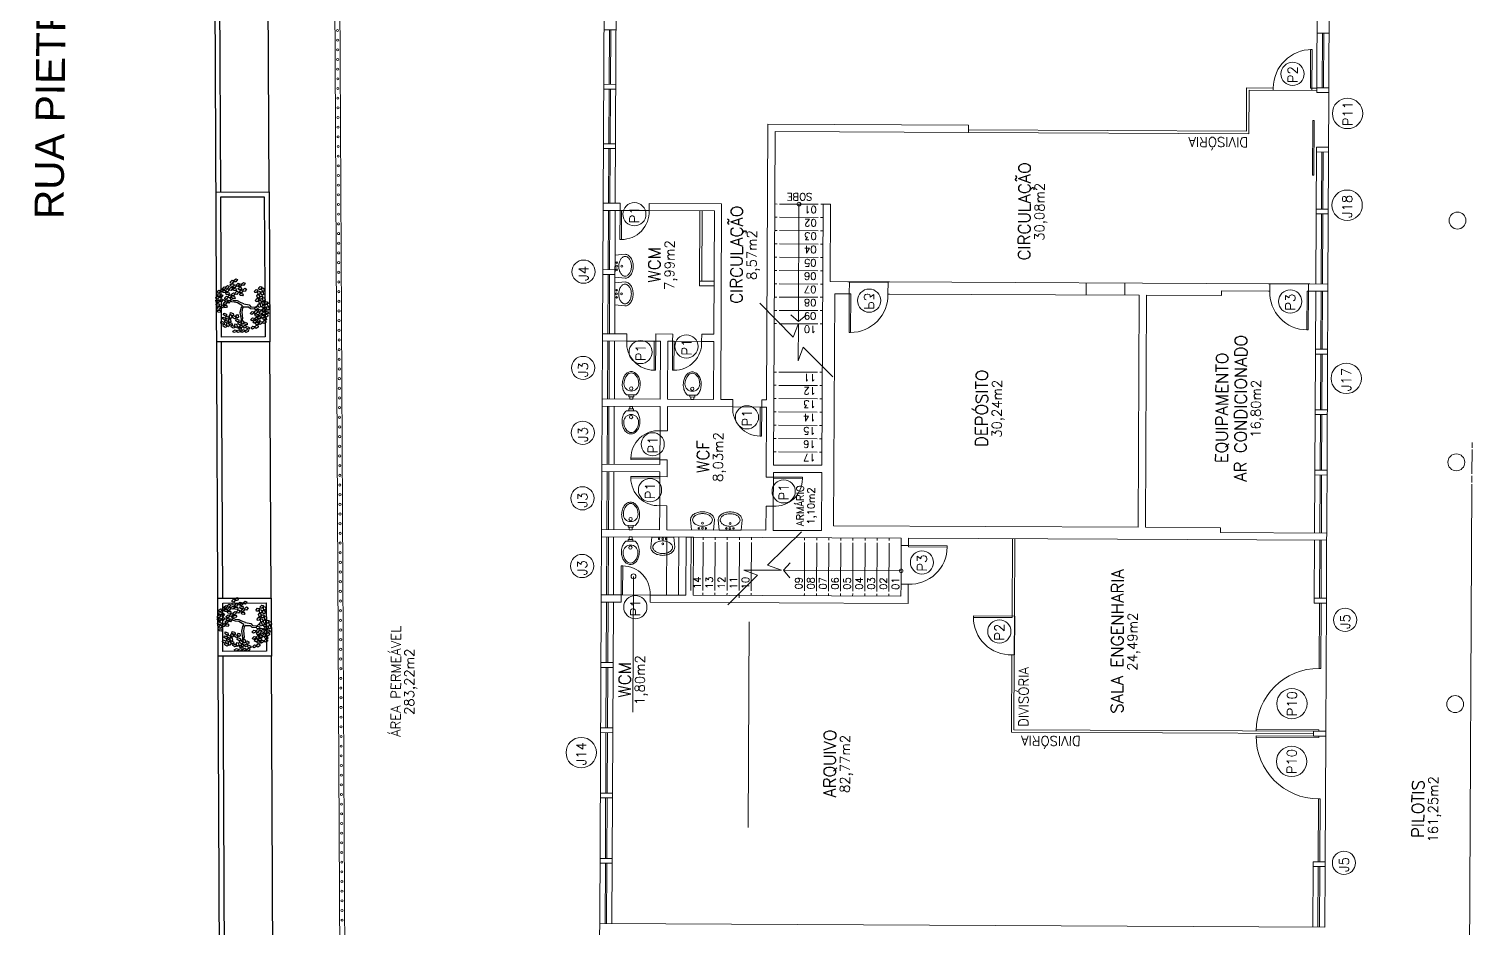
# Model space of a CAD drawing. Extents: x -1057 to 3416, y -340 to 4111.
# Drawn here: x -316.25 to -286.4, y 242.41 to 260.99 of the extents above; entities that cross this region are included whole.
import ezdxf
from ezdxf.enums import TextEntityAlignment as Align

# ---------------------------------------------------------------- set-up
doc = ezdxf.new("R2010")
doc.units = 0
doc.header["$LTSCALE"] = 50
for name, pattern in [('CONTINU', [0]), ('DASHDOT', [1, 0.5, -0.25, 0, -0.25]), ('DGN Style 1', [0.003115, 5.18318e-06, -0.00311]), ('HIDDEN', [9.525, 6.35, -3.175])]:
    doc.linetypes.add(name, pattern=pattern)
doc.layers.add('0.1', color=8, linetype='Continuous', lineweight=13)
doc.layers.add('Margem A3', color=8, linetype='DGN Style 1', lineweight=0)
doc.layers.add('OK', color=96, linetype='Continuous')
doc.styles.add('80X50', font='romans.shx')
doc.styles.add('ROBERTO', font='swissek.ttf')
doc.styles.get("Standard").update_dxf_attribs({"font": 'romans.shx'})

# ---------------------------------------------------------------- blocks, each defined once
blk = doc.blocks.new('P80')
for points in [[(0, 0.86), (0, 0.83), (0.15, 0.83), (0.15, 0.86)], [(0, 0), (0, 0.03), (0.15, 0.03), (0.15, 0)]]:
    blk.add_lwpolyline(points)
blk.add_lwpolyline([(-0.8, 0.06), (0, 0.06), (0, 0.03), (-0.8, 0.03)], close=True)
at = {"color": 8}
blk.add_arc((-0.025, 0.056), 0.775, 88.1408, 179.6698, dxfattribs=at)
blk = doc.blocks.new('P60')
at = {"color": 252}
blk.add_lwpolyline([(-0.6, 0.06), (0, 0.06), (0, 0.03), (-0.6, 0.03)], close=True, dxfattribs=at)
at = {"color": 8}
blk.add_arc((-0.029, 0.06), 0.571, 87.1025, 180, dxfattribs=at)
blk = doc.blocks.new('Cuba-emp')
blk.add_lwpolyline([(0.21, 0.248), (0, 0.227), (0, -0.227), (0.21, -0.248, 0.137816), (0.271, -0.231, 0.107041), (0.329, -0.176, 0.080751), (0.364, -0.099, 0.068643), (0.378, -0.001, 0.068643), (0.364, 0.098, 0.080751), (0.329, 0.174, 0.107041), (0.271, 0.23, 0.115752), (0.21, 0.248)], format="xyb")
blk.add_lwpolyline([(0.21, 0.205, -0.131827), (0.25, 0.194, -0.106633), (0.297, 0.151, -0.083482), (0.328, 0.087, -0.072232), (0.341, 0, -0.072232), (0.328, -0.087, -0.083482), (0.297, -0.151, -0.106633), (0.25, -0.194, -0.131827), (0.21, -0.205, -0.131827), (0.17, -0.194, -0.106633), (0.123, -0.151, -0.083482), (0.092, -0.087, -0.072232), (0.079, 0, -0.072232), (0.092, 0.087, -0.083482), (0.123, 0.151, -0.106633), (0.17, 0.194, -0.131827)], format="xyb", close=True)
for centre, radius in [((0.037, -0.002), 0.0193), ((0.037, -0.002), 0.0193), ((0.036, 0.071), 0.0155), ((0.14, -0.001), 0.0198), ((0.036, -0.076), 0.0155)]:
    blk.add_circle(centre, radius)
blk = doc.blocks.new('Vaso')
for points in [[(0.03, -0.05), (0.03, 0), (-0.03, 0), (-0.03, -0.05)], [(0.05, -0.09), (0.05, -0.05), (-0.05, -0.05), (-0.05, -0.09)]]:
    blk.add_lwpolyline(points)
for points in [[(0.183, -0.31, -0.071776), (0.168, -0.413, -0.083144), (0.129, -0.494, -0.106699), (0.065, -0.552, -0.132564), (-0.002, -0.57, -0.132564), (-0.069, -0.552, -0.106699), (-0.133, -0.494, -0.083144), (-0.172, -0.413, -0.071776), (-0.187, -0.31, -0.071776), (-0.172, -0.207, -0.083144), (-0.133, -0.126, -0.060171), (-0.1, -0.09), (0.096, -0.09, -0.060171), (0.129, -0.126, -0.083144), (0.168, -0.207, -0.071776)], [(-0.088, -0.497, 0.2474), (0, -0.541, 0.2474), (0.088, -0.497, 0.197858), (0.152, -0.318, 0.418329), (0, -0.168, 0.418329), (-0.152, -0.318, 0.197858)]]:
    blk.add_lwpolyline(points, format="xyb", close=True)
blk.add_circle((-0.002, -0.22), 0.0352)
blk = doc.blocks.new('ÁREA')
for p in [(0.00005, 0.00376), (0, 0)]:
    blk.add_attdef('COMPARTIMENTO', text='', height=0.0025).set_placement(p, align=Align.CENTER)
at = {"color": 1}
for p in [(-0.00005, -0.00376), (-0.0001, -0.00752)]:
    blk.add_attdef('ÁREA', text='', height=0.002, dxfattribs=at).set_placement(p, align=Align.CENTER)
blk = doc.blocks.new('P80 - parede 25cm')
for points in [[(-0.03, -0.125), (0, -0.125), (0, 0.125), (-0.03, 0.125)], [(0.83, -0.125), (0.8, -0.125), (0.8, 0.125), (0.83, 0.125)]]:
    blk.add_lwpolyline(points)
blk.add_lwpolyline([(0.77, -0.925), (0.77, -0.125), (0.8, -0.125), (0.8, -0.925)], close=True)
at = {"color": 8}
blk.add_arc((0.774, -0.15), 0.775, 178.1408, 269.6698, dxfattribs=at)
blk = doc.blocks.new('L', base_point=(1.368, 0.591))
at = {"color": 3, "lineweight": -2}
for p, q in [((1.281, 0.65), (1.312, 0.675)), ((1.294, 0.6), (1.281, 0.65)), ((1.312, 0.675), (1.342, 0.621)), ((1.275, 0.567), (1.306, 0.592)), ((1.288, 0.517), (1.275, 0.567)), ((1.317, 0.508), (1.288, 0.517)), ((1.322, 0.591), (1.294, 0.6)), ((1.306, 0.592), (1.336, 0.538)), ((1.336, 0.538), (1.317, 0.508)), ((1.342, 0.621), (1.322, 0.591)), ((1.337, 0.489), (1.356, 0.548)), ((1.376, 0.484), (1.337, 0.489)), ((1.356, 0.548), (1.391, 0.554)), ((1.404, 0.527), (1.376, 0.484)), ((1.391, 0.554), (1.404, 0.527))]:
    blk.add_line(p, q, dxfattribs=at)
blk = doc.blocks.new('Árvore-13')
at = {"color": 3}
for p, q in [((-0.795, 0.302), (-0.961, 0.415)), ((-0.795, 0.406), (-0.953, 0.499)), ((-0.357, 0.349), (-0.795, 0.406)), ((-0.366, 0.227), (-0.795, 0.302)), ((-0.129, 0.105), (-0.366, 0.227)), ((-0.068, 0.19), (-0.357, 0.349)), ((-0.068, -0.036), (-0.129, 0.105)), ((0.029, 0.068), (-0.068, 0.19)), ((0.029, 0.068), (0.318, 0.331)), ((0.116, -0.055), (0.283, 0.133)), ((0.283, 0.133), (0.423, 0.284)), ((0.318, 0.331), (0.405, 0.537)), ((0.405, 0.537), (0.484, 0.659)), ((0.423, 0.284), (0.502, 0.509)), ((0.484, 0.659), (0.572, 0.715)), ((0.502, 0.509), (0.633, 0.668)), ((0.572, 0.715), (0.607, 0.819)), ((0.633, 0.668), (0.782, 0.715)), ((-0.296, -0.392), (-0.418, -0.693)), ((-0.199, -0.449), (-0.313, -0.74)), ((-0.313, -0.74), (-0.243, -0.89)), ((-0.147, -0.299), (-0.296, -0.392)), ((-0.05, -0.383), (-0.199, -0.449)), ((-0.068, -0.036), (-0.147, -0.299)), ((0.116, -0.055), (-0.05, -0.383))]:
    blk.add_line(p, q, dxfattribs=at)
at = {"color": 3, "xscale": 3.048, "yscale": 3.048, "zscale": 3.048}
for p, rotation in [((-1.303, 0.884), 347.8021081598379), ((-0.926, 0.959), 295.0165150851705), ((-0.716, 1.448), 295.0165150851705), ((-0.488, 1.26), 295.0165150851705), ((-0.348, 0.687), 295.0165150851705), ((-0.252, 1.138), 295.0165150851705), ((0.169, 1.448), 190.1248425347958), ((0.353, 0.95), 190.1248425347958), ((0.581, 1.401), 190.1248425347958), ((0.677, 0.781), 190.1248425347958), ((0.852, 1.344), 190.1248425347958), ((1.211, 1.147), 190.1248425347958), ((1.317, 0.753), 190.1248425347958), ((-1.443, 0.368), 347.8021081598379), ((-1.128, 0.415), 347.8021081598379), ((-0.848, 0.462), 295.0165150851705), ((0.765, 0.274), 190.1248425347958), ((0.8, -0.299), 190.1248425347958), ((1.124, 0.565), 190.1248425347958), ((1.203, -0.317), 190.1248425347958), ((1.246, 0.039), 190.1248425347958), ((1.579, 0.114), 190.1248425347958), ((-0.103, -0.899), 66.16076666471405), ((0.502, -1.003), 66.16076666471405), ((-0.453, -1.397), 66.16076666471405), ((-0.015, -1.19), 66.16076666471405), ((0.616, -1.322), 66.16076666471405)]:
    blk.add_blockref('L', p, dxfattribs=dict(at, rotation=rotation))
for p in [(-1.391, -0.308), (-1.233, -0.881), (-1.049, -0.533), (-0.874, -1.134), (-0.848, -0.449), (-0.672, -1.021), (-0.453, -1.04), (-0.445, -0.543)]:
    blk.add_blockref('L', p, dxfattribs=at)

msp = doc.modelspace()

# ---------------------------------------------------------------- linework, layer by layer
at = {"layer": '0.1', "color": 8}
for p, q in [((-309.976, 272.162), (-309.739, 225.934)), ((-309.875, 272.062), (-309.639, 225.976)), ((-304.372, 257.385), (-304.302, 272.035)), ((-304.052, 272.033), (-304.115, 258.934)), ((-289.611, 259.772), (-289.552, 271.963)), ((-289.302, 271.962), (-289.361, 259.771)), ((-304.251, 259.843), (-304.245, 260.972)), ((-304.215, 260.972), (-304.221, 259.843)), ((-289.501, 259.771), (-289.495, 260.901)), ((-289.465, 260.9), (-289.471, 259.771)), ((-289.707, 260.562), (-289.711, 259.712)), ((-291.065, 258.871), (-291.061, 259.769)), ((-290.511, 259.766), (-291.061, 259.769)), ((-290.511, 259.716), (-290.511, 259.766)), ((-304.256, 258.613), (-304.251, 259.743)), ((-304.221, 259.743), (-304.226, 258.613)), ((-291.015, 258.82), (-291.011, 259.719)), ((-289.611, 259.712), (-291.011, 259.719)), ((-289.361, 259.671), (-289.38, 255.712)), ((-304.115, 258.884), (-304.122, 257.384)), ((-296.815, 258.898), (-291.065, 258.871)), ((-296.815, 258.848), (-291.015, 258.82)), ((-304.262, 257.384), (-304.257, 258.513)), ((-304.227, 258.513), (-304.232, 257.384)), ((-289.63, 255.714), (-289.617, 258.543)), ((-289.513, 257.263), (-289.507, 258.442)), ((-289.477, 258.442), (-289.483, 257.263)), ((-304.385, 254.685), (-304.373, 257.235)), ((-304.269, 256.009), (-304.263, 257.234)), ((-304.233, 257.234), (-304.239, 256.009)), ((-304.123, 257.234), (-304.135, 254.684)), ((-303.423, 257.23), (-304.023, 257.233)), ((-302.381, 255.675), (-302.373, 257.225)), ((-302.33, 255.775), (-302.323, 257.225)), ((-300.774, 257.092), (-300.824, 257.093)), ((-300.772, 257.367), (-300.822, 257.368)), ((-299.924, 257.088), (-300.724, 257.092)), ((-299.922, 257.363), (-300.722, 257.367)), ((-300.322, 257.365), (-300.334, 254.938)), ((-299.824, 257.088), (-299.874, 257.088)), ((-299.822, 257.363), (-299.872, 257.363)), ((-289.52, 255.713), (-289.513, 257.163)), ((-289.483, 257.163), (-289.49, 255.713)), ((-300.775, 256.817), (-300.825, 256.818)), ((-299.925, 256.813), (-300.725, 256.817)), ((-299.825, 256.813), (-299.875, 256.813)), ((-300.776, 256.543), (-300.826, 256.543)), ((-299.926, 256.538), (-300.726, 256.542)), ((-299.826, 256.538), (-299.876, 256.538)), ((-300.778, 256.268), (-300.828, 256.268)), ((-299.928, 256.263), (-300.728, 256.267)), ((-299.828, 256.263), (-299.878, 256.263)), ((-304.275, 254.684), (-304.27, 255.909)), ((-304.24, 255.909), (-304.245, 254.684)), ((-300.779, 255.993), (-300.829, 255.993)), ((-299.929, 255.988), (-300.729, 255.992)), ((-299.829, 255.988), (-299.879, 255.988)), ((-302.381, 255.675), (-302.081, 255.674)), ((-302.38, 255.775), (-302.08, 255.774)), ((-300.78, 255.718), (-300.83, 255.718)), ((-299.93, 255.713), (-300.73, 255.717)), ((-299.83, 255.713), (-299.88, 255.713)), ((-294.38, 255.737), (-294.381, 255.487)), ((-293.581, 255.483), (-293.58, 255.733)), ((-289.78, 255.714), (-290.58, 255.718)), ((-300.782, 255.443), (-300.832, 255.443)), ((-299.932, 255.438), (-300.732, 255.442)), ((-299.832, 255.438), (-299.882, 255.438)), ((-289.655, 250.564), (-289.631, 255.564)), ((-289.527, 254.363), (-289.521, 255.563)), ((-289.491, 255.563), (-289.497, 254.363)), ((-289.381, 255.562), (-289.405, 250.563)), ((-300.783, 255.168), (-300.833, 255.168)), ((-299.933, 255.163), (-300.733, 255.167)), ((-300.334, 254.938), (-300.491, 255.073)), ((-300.334, 254.938), (-300.176, 255.071)), ((-299.833, 255.163), (-299.883, 255.163)), ((-300.784, 254.893), (-300.834, 254.893)), ((-299.934, 254.888), (-300.734, 254.892)), ((-299.834, 254.888), (-299.884, 254.888)), ((-304.392, 253.335), (-304.386, 254.535)), ((-304.282, 253.334), (-304.276, 254.534)), ((-304.246, 254.534), (-304.252, 253.334)), ((-304.136, 254.534), (-304.142, 253.334)), ((-303.286, 254.53), (-303.886, 254.532)), ((-302.336, 254.525), (-302.936, 254.528)), ((-289.533, 253.113), (-289.527, 254.263)), ((-289.497, 254.263), (-289.503, 253.113)), ((-300.789, 253.893), (-300.839, 253.893)), ((-299.839, 253.888), (-299.889, 253.888)), ((-300.791, 253.618), (-300.841, 253.618)), ((-299.841, 253.613), (-299.891, 253.613)), ((-300.792, 253.343), (-300.842, 253.343)), ((-299.842, 253.338), (-299.892, 253.338)), ((-304.398, 251.985), (-304.393, 253.185)), ((-304.288, 251.984), (-304.283, 253.184)), ((-304.253, 253.184), (-304.258, 251.984)), ((-304.143, 253.184), (-304.148, 251.984)), ((-301.093, 253.169), (-301.693, 253.172)), ((-300.793, 253.068), (-300.843, 253.068)), ((-299.843, 253.063), (-299.893, 253.063)), ((-289.539, 251.863), (-289.533, 253.013)), ((-289.503, 253.013), (-289.509, 251.863)), ((-303.195, 252.679), (-303.198, 252.079)), ((-300.795, 252.793), (-300.845, 252.793)), ((-299.845, 252.788), (-299.895, 252.788)), ((-300.796, 252.518), (-300.846, 252.518)), ((-299.846, 252.513), (-299.896, 252.513)), ((-286.397, 252.328), (-286.396, 252.436)), ((-300.797, 252.243), (-300.847, 252.243)), ((-299.847, 252.238), (-299.897, 252.238)), ((-286.399, 251.788), (-286.397, 252.288)), ((-304.405, 250.635), (-304.399, 251.835)), ((-304.295, 250.634), (-304.289, 251.834)), ((-304.259, 251.834), (-304.265, 250.634)), ((-304.149, 251.834), (-304.155, 250.634)), ((-303.2, 251.729), (-303.203, 251.129)), ((-300.853, 251.118), (-300.85, 251.718)), ((-289.545, 250.563), (-289.539, 251.763)), ((-289.509, 251.763), (-289.515, 250.563)), ((-286.4, 251.611), (-286.399, 251.748)), ((-286.542, 222.186), (-286.4, 251.573)), ((-304.412, 249.285), (-304.406, 250.485)), ((-304.302, 249.284), (-304.296, 250.484)), ((-304.266, 250.484), (-304.272, 249.284)), ((-304.156, 250.484), (-304.162, 249.284)), ((-302.506, 250.476), (-302.656, 250.477)), ((-300.206, 250.365), (-300.211, 249.365)), ((-300.206, 250.465), (-300.206, 250.415)), ((-299.956, 250.363), (-299.961, 249.363)), ((-299.956, 250.463), (-299.956, 250.413)), ((-299.706, 250.362), (-299.711, 249.362)), ((-299.706, 250.462), (-299.706, 250.412)), ((-299.456, 250.361), (-299.461, 249.361)), ((-299.456, 250.461), (-299.456, 250.411)), ((-299.206, 250.36), (-299.211, 249.36)), ((-299.206, 250.46), (-299.206, 250.41)), ((-298.956, 250.359), (-298.961, 249.359)), ((-298.956, 250.459), (-298.956, 250.409)), ((-298.706, 250.357), (-298.711, 249.357)), ((-298.706, 250.457), (-298.706, 250.407)), ((-298.456, 250.356), (-298.461, 249.356)), ((-298.456, 250.456), (-298.456, 250.406)), ((-298.207, 250.3), (-298.21, 249.505)), ((-295.856, 250.444), (-295.864, 248.844)), ((-289.662, 249.214), (-289.656, 250.414)), ((-289.552, 249.213), (-289.546, 250.413)), ((-289.516, 250.413), (-289.522, 249.213)), ((-289.406, 250.413), (-289.412, 249.213)), ((-300.642, 249.792), (-300.506, 249.949)), ((-298.209, 249.78), (-300.642, 249.792)), ((-300.642, 249.792), (-300.508, 249.634)), ((-301.561, 249.321), (-301.562, 249.221)), ((-301.311, 249.32), (-301.312, 249.27)), ((-301.31, 249.559), (-301.311, 249.37)), ((-304.444, 242.485), (-304.412, 249.135)), ((-304.308, 247.884), (-304.302, 249.134)), ((-304.272, 249.134), (-304.278, 247.884)), ((-304.162, 249.134), (-304.194, 242.484)), ((-304.002, 249.283), (-303.402, 249.28)), ((-302.512, 249.276), (-301.751, 249.272)), ((-300.211, 249.315), (-300.212, 249.265)), ((-299.961, 249.313), (-299.962, 249.263)), ((-299.711, 249.312), (-299.712, 249.262)), ((-299.461, 249.311), (-299.462, 249.261)), ((-299.211, 249.31), (-299.212, 249.26)), ((-298.961, 249.309), (-298.962, 249.259)), ((-298.711, 249.307), (-298.712, 249.257)), ((-298.461, 249.306), (-298.462, 249.256)), ((-289.559, 247.763), (-289.552, 249.113)), ((-289.522, 249.113), (-289.529, 247.763)), ((-289.425, 246.463), (-289.412, 249.113)), ((-295.917, 248.044), (-295.925, 246.444)), ((-295.917, 248.044), (-295.867, 248.044)), ((-295.867, 248.044), (-295.875, 246.494)), ((-304.315, 246.534), (-304.309, 247.784)), ((-304.279, 247.784), (-304.285, 246.534)), ((-289.559, 247.763), (-289.529, 247.763)), ((-304.321, 245.184), (-304.315, 246.434)), ((-304.285, 246.434), (-304.291, 245.184)), ((-289.675, 246.414), (-295.925, 246.444)), ((-289.565, 246.463), (-295.875, 246.494)), ((-289.438, 243.763), (-289.425, 246.363)), ((-304.328, 243.835), (-304.322, 245.084)), ((-304.292, 245.084), (-304.298, 243.834)), ((-289.578, 243.763), (-289.572, 245.063)), ((-289.572, 245.063), (-289.542, 245.063)), ((-289.542, 245.063), (-289.548, 243.763)), ((-304.334, 242.485), (-304.328, 243.735)), ((-304.298, 243.734), (-304.304, 242.484)), ((-289.695, 242.414), (-289.688, 243.664)), ((-289.585, 242.413), (-289.578, 243.663)), ((-289.548, 243.663), (-289.555, 242.413)), ((-289.438, 243.663), (-289.445, 242.413))]:
    msp.add_line(p, q, dxfattribs=at)
at = {"layer": '0.1', "color": 8, "linetype": 'HIDDEN', "ltscale": 0.02}
msp.add_line((-304.115, 258.884), (-304.115, 258.934), dxfattribs=at)
at = {"layer": '0.1', "color": 7}
for p, q in [((-300.964, 259.018), (-300.992, 253.319)), ((-300.964, 259.018), (-296.815, 258.998)), ((-296.815, 258.998), (-296.815, 258.848)), ((-300.815, 258.868), (-300.849, 251.968)), ((-300.815, 258.868), (-296.815, 258.848)), ((-304.372, 257.385), (-304.373, 257.235)), ((-304.372, 257.385), (-304.022, 257.383)), ((-304.023, 257.233), (-304.022, 257.383)), ((-303.422, 257.38), (-303.423, 257.23)), ((-303.422, 257.38), (-301.922, 257.373)), ((-304.373, 257.235), (-304.023, 257.233)), ((-303.423, 257.23), (-302.073, 257.224)), ((-302.073, 257.224), (-302.085, 254.674)), ((-301.922, 257.373), (-301.942, 253.323)), ((-299.822, 257.363), (-299.849, 251.963)), ((-299.822, 257.363), (-299.672, 257.362)), ((-299.672, 257.362), (-299.68, 255.762)), ((-299.68, 255.762), (-299.28, 255.76)), ((-299.281, 255.51), (-299.28, 255.76)), ((-298.48, 255.756), (-298.481, 255.506)), ((-298.48, 255.756), (-290.58, 255.718)), ((-290.581, 255.568), (-290.58, 255.718)), ((-289.781, 255.564), (-289.78, 255.714)), ((-289.78, 255.714), (-289.38, 255.712)), ((-289.381, 255.562), (-289.38, 255.712)), ((-299.581, 255.512), (-299.605, 250.712)), ((-299.581, 255.512), (-299.281, 255.51)), ((-298.481, 255.506), (-293.281, 255.481)), ((-293.305, 250.681), (-293.281, 255.481)), ((-293.155, 250.681), (-293.131, 255.481)), ((-293.131, 255.481), (-291.581, 255.473)), ((-291.581, 255.573), (-290.581, 255.568)), ((-291.581, 255.573), (-291.581, 255.473)), ((-289.781, 255.564), (-289.381, 255.562)), ((-304.385, 254.685), (-304.386, 254.535)), ((-304.386, 254.535), (-303.886, 254.532)), ((-304.385, 254.685), (-303.885, 254.682)), ((-303.885, 254.682), (-303.886, 254.532)), ((-303.286, 254.53), (-303.285, 254.68)), ((-303.286, 254.53), (-303.186, 254.529)), ((-303.285, 254.68), (-302.935, 254.678)), ((-303.186, 254.529), (-303.192, 253.329)), ((-303.036, 254.528), (-303.042, 253.328)), ((-303.036, 254.528), (-302.936, 254.528)), ((-302.936, 254.528), (-302.935, 254.678)), ((-302.335, 254.675), (-302.336, 254.525)), ((-302.336, 254.525), (-302.086, 254.524)), ((-302.335, 254.675), (-302.085, 254.674)), ((-302.086, 254.524), (-302.092, 253.324)), ((-304.392, 253.335), (-304.393, 253.185)), ((-304.392, 253.335), (-303.192, 253.329)), ((-303.042, 253.328), (-302.092, 253.324)), ((-301.942, 253.323), (-301.692, 253.322)), ((-301.693, 253.172), (-301.692, 253.322)), ((-301.092, 253.319), (-301.093, 253.169)), ((-301.092, 253.319), (-300.992, 253.319)), ((-304.393, 253.185), (-303.193, 253.179)), ((-303.193, 253.179), (-303.195, 252.679)), ((-303.043, 253.178), (-303.045, 252.678)), ((-303.043, 253.178), (-301.693, 253.172)), ((-301.093, 253.169), (-300.993, 253.169)), ((-300.993, 253.169), (-301, 251.719)), ((-303.045, 252.678), (-303.195, 252.679)), ((-303.198, 252.079), (-303.048, 252.078)), ((-303.198, 252.079), (-303.198, 251.979)), ((-303.048, 252.078), (-303.05, 251.728)), ((-304.398, 251.985), (-304.399, 251.835)), ((-304.399, 251.835), (-303.199, 251.829)), ((-304.398, 251.985), (-303.198, 251.979)), ((-303.199, 251.829), (-303.2, 251.729)), ((-303.2, 251.729), (-303.05, 251.728)), ((-300.85, 251.718), (-301, 251.719)), ((-300.849, 251.818), (-300.85, 251.718)), ((-300.849, 251.968), (-299.849, 251.963)), ((-300.849, 251.818), (-299.849, 251.813)), ((-299.849, 251.813), (-299.855, 250.613)), ((-303.203, 251.129), (-303.205, 250.629)), ((-303.053, 251.128), (-303.203, 251.129)), ((-303.053, 251.128), (-303.055, 250.628)), ((-301.003, 251.119), (-301.005, 250.619)), ((-301.003, 251.119), (-300.853, 251.118)), ((-300.853, 251.118), (-300.855, 250.618)), ((-304.405, 250.635), (-304.406, 250.485)), ((-304.405, 250.635), (-303.205, 250.629)), ((-303.055, 250.628), (-301.005, 250.619)), ((-300.855, 250.618), (-299.855, 250.613)), ((-299.605, 250.712), (-293.305, 250.681)), ((-293.155, 250.681), (-291.605, 250.673)), ((-291.605, 250.673), (-291.605, 250.573)), ((-291.605, 250.573), (-289.405, 250.563)), ((-289.406, 250.413), (-289.405, 250.563)), ((-304.406, 250.485), (-302.656, 250.477)), ((-302.656, 250.477), (-302.662, 249.277)), ((-302.506, 250.476), (-302.512, 249.276)), ((-302.506, 250.476), (-298.206, 250.455)), ((-298.206, 250.455), (-298.207, 250.305)), ((-298.057, 250.304), (-298.207, 250.305)), ((-298.056, 250.454), (-298.057, 250.304)), ((-298.056, 250.454), (-289.406, 250.413)), ((-298.212, 249.255), (-298.21, 249.505)), ((-298.06, 249.504), (-298.21, 249.505)), ((-298.06, 249.504), (-298.062, 249.104)), ((-304.412, 249.285), (-304.002, 249.283)), ((-304.412, 249.285), (-304.412, 249.135)), ((-304.412, 249.135), (-304.003, 249.133)), ((-304.003, 249.133), (-304.002, 249.283)), ((-303.403, 249.13), (-303.402, 249.28)), ((-303.403, 249.13), (-298.062, 249.104)), ((-303.402, 249.28), (-302.662, 249.277)), ((-302.512, 249.276), (-298.212, 249.255)), ((-304.444, 242.485), (-304.446, 242.235)), ((-304.444, 242.485), (-289.445, 242.413))]:
    msp.add_line(p, q, dxfattribs=at)
at = {"layer": '0.1', "color": 8, "linetype": 'CONTINU', "lineweight": -2}
for p, q in [((-299.28, 255.76), (-298.48, 255.756)), ((-295.864, 248.844), (-295.867, 248.044))]:
    msp.add_line(p, q, dxfattribs=at)
at = {"layer": '0.1', "color": 8, "linetype": 'DASHDOT', "ltscale": 0.2}
for p, q in [((-299.939, 253.888), (-300.739, 253.892)), ((-299.941, 253.613), (-300.741, 253.617)), ((-299.942, 253.338), (-300.742, 253.342)), ((-299.943, 253.063), (-300.743, 253.067)), ((-299.945, 252.788), (-300.745, 252.792)), ((-299.946, 252.513), (-300.746, 252.517)), ((-299.947, 252.238), (-300.747, 252.242)), ((-303.056, 250.478), (-303.062, 249.278)), ((-302.806, 250.477), (-302.812, 249.277)), ((-302.556, 250.476), (-302.561, 249.376)), ((-302.306, 250.375), (-302.311, 249.375)), ((-302.306, 250.475), (-302.306, 250.425)), ((-302.056, 250.374), (-302.061, 249.374)), ((-302.056, 250.474), (-302.056, 250.424)), ((-301.806, 250.372), (-301.811, 249.372)), ((-301.806, 250.472), (-301.806, 250.422)), ((-301.556, 250.371), (-301.561, 249.371)), ((-301.556, 250.471), (-301.556, 250.421)), ((-301.306, 250.37), (-301.31, 249.559)), ((-301.306, 250.47), (-301.306, 250.42)), ((-302.311, 249.325), (-302.312, 249.275)), ((-302.061, 249.324), (-302.062, 249.274)), ((-301.811, 249.322), (-301.812, 249.272))]:
    msp.add_line(p, q, dxfattribs=at)
at = {"layer": '0.1', "color": 8, "linetype": 'CONTINU'}
for p, q in [((-303.759, 246.856), (-303.745, 249.667)), ((-301.371, 244.476), (-301.35, 248.728))]:
    msp.add_line(p, q, dxfattribs=at)
at = {"layer": '0.1', "color": 8}
for points in [[(-304.105, 260.971), (-304.355, 260.972)], [(-289.355, 260.9), (-289.605, 260.901)], [(-289.707, 260.562), (-289.737, 260.563), (-289.741, 259.763), (-289.611, 259.762)], [(-304.361, 259.843), (-304.111, 259.842)], [(-304.111, 259.742), (-304.361, 259.743)], [(-304.366, 258.614), (-304.116, 258.613)], [(-304.117, 258.513), (-304.367, 258.514)], [(-289.617, 258.543), (-289.367, 258.542)], [(-289.367, 258.442), (-289.617, 258.443)], [(-289.623, 257.264), (-289.373, 257.262)], [(-289.373, 257.162), (-289.623, 257.164)], [(-304.13, 255.909), (-304.38, 255.91)], [(-304.379, 256.01), (-304.129, 256.009)], [(-299.624, 253.791), (-300.233, 254.407), (-300.338, 254.124), (-300.334, 254.896), (-300.439, 254.614), (-301.132, 255.314)], [(-289.637, 254.364), (-289.387, 254.362)], [(-289.387, 254.262), (-289.637, 254.264)], [(-289.643, 253.114), (-289.393, 253.112)], [(-289.393, 253.012), (-289.643, 253.014)], [(-289.649, 251.864), (-289.399, 251.862)], [(-289.399, 251.762), (-289.649, 251.764)], [(-301.793, 249.081), (-301.177, 249.691), (-301.46, 249.796), (-300.687, 249.792), (-300.97, 249.897), (-300.27, 250.59)], [(-295.864, 248.844), (-296.714, 248.848), (-296.714, 248.818), (-295.914, 248.814), (-295.906, 250.444)], [(-304.418, 247.885), (-304.168, 247.884)], [(-304.169, 247.784), (-304.419, 247.785)], [(-304.425, 246.535), (-304.175, 246.534)], [(-304.175, 246.434), (-304.425, 246.435)], [(-290.865, 246.47), (-290.865, 246.5), (-289.565, 246.493), (-289.565, 246.463)], [(-304.431, 245.185), (-304.181, 245.184)], [(-304.182, 245.084), (-304.432, 245.085)], [(-304.438, 243.835), (-304.188, 243.834)], [(-304.188, 243.734), (-304.438, 243.735)]]:
    msp.add_lwpolyline(points, dxfattribs=at)
at = {"layer": '0.1', "color": 7}
for points in [[(-289.611, 259.672), (-289.611, 259.772), (-289.361, 259.771), (-289.361, 259.671)], [(-289.662, 249.114), (-289.662, 249.214), (-289.412, 249.213), (-289.412, 249.113)], [(-289.675, 246.364), (-289.675, 246.464), (-289.425, 246.463), (-289.425, 246.363)], [(-289.688, 243.664), (-289.688, 243.764), (-289.438, 243.763), (-289.438, 243.663)]]:
    msp.add_lwpolyline(points, close=True, dxfattribs=at)
at = {"layer": '0.1', "color": 8}
for points in [[(-289.699, 257.967), (-289.669, 257.967), (-289.663, 259.095), (-289.693, 259.096)], [(-297.257, 250.27), (-298.057, 250.274), (-298.057, 250.304), (-297.257, 250.3)], [(-289.565, 246.363), (-289.566, 246.333), (-290.866, 246.34), (-290.865, 246.37)]]:
    msp.add_lwpolyline(points, close=True, dxfattribs=at)
for centre, radius in [((-309.868, 260.956), 0.0225), ((-309.867, 260.756), 0.0225), ((-309.866, 260.556), 0.0225), ((-309.865, 260.356), 0.0225), ((-309.864, 260.156), 0.0225), ((-290.111, 260.058), 0.24), ((-309.863, 259.956), 0.0225), ((-309.862, 259.756), 0.0225), ((-309.861, 259.556), 0.0225), ((-288.973, 259.24), 0.314), ((-309.86, 259.356), 0.0225), ((-309.859, 259.156), 0.0225), ((-309.858, 258.956), 0.0225), ((-309.857, 258.756), 0.0225), ((-309.856, 258.556), 0.0225), ((-309.855, 258.356), 0.0225), ((-309.854, 258.156), 0.0225), ((-309.853, 257.956), 0.0225), ((-309.852, 257.756), 0.0225), ((-309.851, 257.556), 0.0225), ((-309.85, 257.356), 0.0225), ((-303.727, 257.156), 0.24), ((-300.322, 257.365), 0.0387), ((-288.982, 257.343), 0.314), ((-309.849, 257.156), 0.0225), ((-309.848, 256.956), 0.0225), ((-309.847, 256.756), 0.0225), ((-309.846, 256.556), 0.0225), ((-309.845, 256.356), 0.0225), ((-304.779, 255.968), 0.24), ((-309.844, 256.156), 0.0225), ((-309.843, 255.956), 0.0225), ((-309.842, 255.756), 0.0225), ((-298.87, 255.369), 0.24), ((-290.16, 255.351), 0.24), ((-309.841, 255.556), 0.0225), ((-309.84, 255.356), 0.0225), ((-309.839, 255.156), 0.0225), ((-309.838, 254.956), 0.0225), ((-309.837, 254.756), 0.0225), ((-309.836, 254.556), 0.0225), ((-303.598, 254.306), 0.24), ((-302.65, 254.422), 0.24), ((-309.835, 254.356), 0.0225), ((-309.834, 254.156), 0.0225), ((-304.788, 253.977), 0.24), ((-309.833, 253.956), 0.0225), ((-289, 253.761), 0.314), ((-309.832, 253.756), 0.0225), ((-309.831, 253.556), 0.0225), ((-309.829, 253.356), 0.0225), ((-309.828, 253.156), 0.0225), ((-309.827, 252.956), 0.0225), ((-301.398, 252.956), 0.24), ((-309.826, 252.756), 0.0225), ((-304.795, 252.636), 0.24), ((-303.348, 252.398), 0.24), ((-309.825, 252.556), 0.0225), ((-309.824, 252.356), 0.0225), ((-309.823, 252.156), 0.0225), ((-309.822, 251.956), 0.0225), ((-309.821, 251.756), 0.0225), ((-309.82, 251.556), 0.0225), ((-304.801, 251.281), 0.24), ((-303.404, 251.45), 0.24), ((-300.639, 251.424), 0.24), ((-309.819, 251.356), 0.0225), ((-309.818, 251.156), 0.0225), ((-309.817, 250.956), 0.0225), ((-309.816, 250.756), 0.0225), ((-309.815, 250.556), 0.0225), ((-309.814, 250.356), 0.0225), ((-309.813, 250.156), 0.0225), ((-309.812, 249.956), 0.0225), ((-304.808, 249.881), 0.24), ((-297.778, 249.955), 0.24), ((-309.811, 249.756), 0.0225), ((-298.209, 249.78), 0.0387), ((-309.81, 249.556), 0.0225), ((-309.809, 249.356), 0.0225), ((-309.808, 249.156), 0.0225), ((-303.708, 249.03), 0.24), ((-309.807, 248.956), 0.0225), ((-309.806, 248.756), 0.0225), ((-296.177, 248.527), 0.24), ((-289.024, 248.766), 0.24), ((-309.805, 248.556), 0.0225), ((-309.804, 248.356), 0.0225), ((-309.803, 248.156), 0.0225), ((-309.802, 247.956), 0.0225), ((-309.801, 247.756), 0.0225), ((-309.8, 247.556), 0.0225), ((-309.799, 247.356), 0.0225), ((-290.124, 247.034), 0.314), ((-309.798, 247.156), 0.0225), ((-309.797, 246.956), 0.0225), ((-309.796, 246.756), 0.0225), ((-309.795, 246.556), 0.0225), ((-309.794, 246.356), 0.0225), ((-304.827, 246.022), 0.314), ((-309.793, 246.156), 0.0225), ((-290.13, 245.839), 0.314), ((-309.792, 245.956), 0.0225), ((-309.791, 245.756), 0.0225), ((-309.79, 245.556), 0.0225), ((-309.789, 245.356), 0.0225), ((-309.788, 245.156), 0.0225), ((-309.786, 244.956), 0.0225), ((-309.785, 244.756), 0.0225), ((-309.784, 244.556), 0.0225), ((-309.783, 244.356), 0.0225), ((-309.782, 244.156), 0.0225), ((-309.781, 243.956), 0.0225), ((-289.048, 243.742), 0.24), ((-309.78, 243.756), 0.0225), ((-309.779, 243.556), 0.0225), ((-309.778, 243.356), 0.0225), ((-309.777, 243.156), 0.0225), ((-309.776, 242.956), 0.0225), ((-309.775, 242.756), 0.0225), ((-309.774, 242.556), 0.0225)]:
    msp.add_circle(centre, radius, dxfattribs=at)
at = {"layer": '0.1', "color": 7}
for centre in [(-286.699, 257.025), (-286.723, 252.025), (-286.747, 247.025)]:
    msp.add_circle(centre, 0.175, dxfattribs=at)
at = {"layer": '0.1', "color": 8, "linetype": 'CONTINU'}
msp.add_circle((-303.745, 249.667), 0.0498, dxfattribs=at)
at = {"layer": '0.1', "color": 8}
for centre, radius, start, end in [((-289.711, 259.762), 0.8, 89.7233, 179.7233), ((-298.031, 250.279), 0.775, 267.8641, 359.3931), ((-295.939, 248.819), 0.775, 180.0535, 271.5825), ((-289.565, 246.463), 1.3, 89.7233, 179.7233), ((-289.565, 246.363), 1.3, 179.7233, 269.7233)]:
    msp.add_arc(centre, radius, start, end, dxfattribs=at)
at = {"layer": 'Margem A3', "color": 7, "linetype": 'CONTINU', "lineweight": -2}
for p, q in [((-312.231, 225.914), (-312.442, 269.874)), ((-312.283, 257.613), (-312.308, 262.674)), ((-311.283, 257.618), (-311.308, 262.679)), ((-312.243, 249.213), (-312.268, 254.514)), ((-311.243, 249.218), (-311.268, 254.519)), ((-312.191, 238.363), (-312.237, 248.014)), ((-311.191, 238.368), (-311.237, 248.019))]:
    msp.add_line(p, q, dxfattribs=at)
for points in [[(-312.383, 257.614), (-311.283, 257.618), (-311.268, 254.518), (-312.368, 254.514)], [(-312.283, 257.514), (-311.383, 257.517), (-311.369, 254.617), (-312.269, 254.614), (-312.283, 257.514)], [(-312.343, 249.214), (-311.243, 249.218), (-311.237, 248.018), (-312.337, 248.014)], [(-312.242, 249.114), (-311.342, 249.117), (-311.338, 248.117), (-312.238, 248.114), (-312.242, 249.114)]]:
    msp.add_lwpolyline(points, dxfattribs=at)

# ---------------------------------------------------------------- block references
at = {"layer": '0.1', "color": 8}
ref = msp.add_blockref('ÁREA', (-295.534, 257.214), dxfattribs=dict(at, xscale=133.3333333333332, yscale=133.3333333333332, zscale=133.3333333333332, rotation=89.72328202081573))
ref.add_attrib('COMPARTIMENTO', 'CIRCULAÇÃO', dxfattribs={"layer": '0', "color": 3, "height": 0.25, "rotation": 89.7233}).set_placement((-295.534, 257.214), align=Align.CENTER)
ref.add_attrib('ÁREA', '30,08m2', dxfattribs={"layer": '0', "color": 1, "height": 0.2, "rotation": 89.7233}).set_placement((-295.246, 257.206), align=Align.CENTER)
at = {"layer": '0.1', "color": 8, "xscale": -1}
for name, p, rotation in [('P60', (-304.053, 257.233), 269.7232820208156), ('Cuba-emp', (-304.129, 256.08), 179.7232820208157), ('Cuba-emp', (-304.131, 255.508), 179.7232820208157), ('P80 - parede 25cm', (-298.481, 255.631), 359.7232820208158), ('P60', (-302.966, 254.528), 269.7232820208156), ('Vaso', (-303.792, 253.332), 179.7232820208157), ('Vaso', (-302.53, 253.326), 179.7232820208157), ('P60', (-303.2, 251.759), 179.7232820208157), ('Vaso', (-303.805, 250.632), 179.7232820208157), ('Cuba-emp', (-302.319, 250.625), 269.7232820208156), ('Cuba-emp', (-301.748, 250.622), 269.7232820208156)]:
    msp.add_blockref(name, p, dxfattribs=dict(at, rotation=rotation))
at = {"layer": '0.1', "color": 8}
ref = msp.add_blockref('ÁREA', (-301.487, 256.318), dxfattribs=dict(at, xscale=133.3333333333332, yscale=133.3333333333332, zscale=133.3333333333332, rotation=89.72328202081573))
ref.add_attrib('COMPARTIMENTO', 'CIRCULAÇÃO', dxfattribs={"layer": '0', "color": 3, "height": 0.25, "rotation": 89.7233}).set_placement((-301.487, 256.318), align=Align.CENTER)
ref.add_attrib('ÁREA', '8,57m2', dxfattribs={"layer": '0', "color": 1, "height": 0.2, "rotation": 89.7233}).set_placement((-301.199, 256.31), align=Align.CENTER)
at = {"layer": '0.1', "color": 8, "linetype": 'CONTINU'}
ref = msp.add_blockref('ÁREA', (-303.188, 256.111), dxfattribs=dict(at, xscale=133.3333333333332, yscale=133.3333333333332, zscale=133.3333333333332, rotation=89.72328202081573))
ref.add_attrib('COMPARTIMENTO', 'WCM', dxfattribs={"layer": '0', "color": 3, "height": 0.25, "rotation": 89.7233}).set_placement((-303.188, 256.111), align=Align.CENTER)
ref.add_attrib('ÁREA', '7,99m2', dxfattribs={"layer": '0', "color": 1, "height": 0.2, "rotation": 89.7233}).set_placement((-302.9, 256.103), align=Align.CENTER)
at = {"layer": '0.1', "color": 8}
for name, p, rotation in [('P80', (-289.751, 255.564), 89.72328202081573), ('P60', (-303.256, 254.529), 89.72328202081573), ('Vaso', (-303.793, 253.182), 359.7232820208157), ('P60', (-301.063, 253.169), 89.72328202081573), ('P60', (-303.198, 252.049), 359.7232820208157), ('P60', (-300.85, 251.748), 179.7232820208158), ('Vaso', (-303.806, 250.482), 359.7232820208157), ('Cuba-emp', (-303.14, 250.479), 269.7232820208157), ('P60', (-304.032, 249.283), 269.7232820208157)]:
    msp.add_blockref(name, p, dxfattribs=dict(at, rotation=rotation))
ref = msp.add_blockref('ÁREA', (-291.059, 253.141), dxfattribs=dict(at, xscale=133.3333333333332, yscale=133.3333333333332, zscale=133.3333333333332, rotation=89.72328202081573))
ref.add_attrib('COMPARTIMENTO', 'AR CONDICIONADO', dxfattribs={"layer": '0', "color": 3, "height": 0.25, "rotation": 89.7233}).set_placement((-291.059, 253.141), align=Align.CENTER)
ref.add_attrib('ÁREA', '16,80m2', dxfattribs={"layer": '0', "color": 1, "height": 0.2, "rotation": 89.7233}).set_placement((-290.771, 253.133), align=Align.CENTER)
ref.add_attrib('COMPARTIMENTO', 'EQUIPAMENTO', dxfattribs={"layer": '0', "color": 3, "height": 0.25, "rotation": 89.7233}).set_placement((-291.447, 253.15), align=Align.CENTER)
ref = msp.add_blockref('ÁREA', (-296.417, 253.141), dxfattribs=dict(at, xscale=133.3333333333332, yscale=133.3333333333332, zscale=133.3333333333332, rotation=89.72328202081573))
ref.add_attrib('COMPARTIMENTO', 'DEPÓSITO', dxfattribs={"layer": '0', "color": 3, "height": 0.25, "rotation": 89.7233}).set_placement((-296.417, 253.141), align=Align.CENTER)
ref.add_attrib('ÁREA', '30,24m2', dxfattribs={"layer": '0', "color": 1, "height": 0.2, "rotation": 89.7233}).set_placement((-296.129, 253.133), align=Align.CENTER)
ref = msp.add_blockref('ÁREA', (-302.182, 252.142), dxfattribs=dict(at, xscale=133.3333333333332, yscale=133.3333333333332, zscale=133.3333333333332, rotation=89.72328202081573))
ref.add_attrib('COMPARTIMENTO', 'WCF', dxfattribs={"layer": '0', "color": 3, "height": 0.25, "rotation": 89.7233}).set_placement((-302.182, 252.142), align=Align.CENTER)
ref.add_attrib('ÁREA', '8,03m2', dxfattribs={"layer": '0', "color": 1, "height": 0.2, "rotation": 89.7233}).set_placement((-301.895, 252.134), align=Align.CENTER)
ref = msp.add_blockref('ÁREA', (-300.286, 251.129), dxfattribs=dict(at, xscale=133.3333333333332, yscale=133.3333333333332, zscale=133.3333333333332, rotation=89.72328202081573))
ref.add_attrib('COMPARTIMENTO', 'ARMÁRIO', dxfattribs={"layer": '0', "color": 1, "height": 0.15, "rotation": 89.7233}).set_placement((-300.222, 251.129), align=Align.CENTER)
ref.add_attrib('ÁREA', '1,10m2', dxfattribs={"layer": '0', "color": 1, "height": 0.15, "rotation": 89.7233}).set_placement((-299.998, 251.121), align=Align.CENTER)
ref = msp.add_blockref('ÁREA', (-293.611, 248.323), dxfattribs=dict(at, xscale=133.3333333333332, yscale=133.3333333333332, zscale=133.3333333333332, rotation=89.72328202081573))
ref.add_attrib('COMPARTIMENTO', 'SALA ENGENHARIA', dxfattribs={"layer": '0', "color": 3, "height": 0.25, "rotation": 89.7233}).set_placement((-293.611, 248.323), align=Align.CENTER)
ref.add_attrib('ÁREA', '24,49m2', dxfattribs={"layer": '0', "color": 1, "height": 0.2, "rotation": 89.7233}).set_placement((-293.323, 248.315), align=Align.CENTER)
ref = msp.add_blockref('ÁREA', (-308.626, 247.494), dxfattribs=dict(at, xscale=133.3333333333332, yscale=133.3333333333332, zscale=133.3333333333332, rotation=89.72328202081573))
ref.add_attrib('COMPARTIMENTO', 'ÁREA PERMEÁVEL', dxfattribs={"layer": '0', "color": 1, "height": 0.2, "rotation": 89.7233}).set_placement((-308.562, 247.494), align=Align.CENTER)
ref.add_attrib('ÁREA', '283,22m2', dxfattribs={"layer": '0', "color": 1, "height": 0.2, "rotation": 89.7233}).set_placement((-308.283, 247.486), align=Align.CENTER)
ref = msp.add_blockref('ÁREA', (-303.802, 247.529), dxfattribs=dict(at, xscale=133.3333333333332, yscale=133.3333333333332, zscale=133.3333333333332, rotation=89.72328202081573))
ref.add_attrib('COMPARTIMENTO', 'WCM', dxfattribs={"layer": '0', "color": 3, "height": 0.25, "rotation": 89.7233}).set_placement((-303.802, 247.529), align=Align.CENTER)
ref.add_attrib('ÁREA', '1,80m2', dxfattribs={"layer": '0', "color": 1, "height": 0.2, "rotation": 89.7233}).set_placement((-303.514, 247.521), align=Align.CENTER)
ref = msp.add_blockref('ÁREA', (-299.559, 245.795), dxfattribs=dict(at, xscale=133.3333333333332, yscale=133.3333333333332, zscale=133.3333333333332, rotation=89.72328202081573))
ref.add_attrib('COMPARTIMENTO', 'ARQUIVO', dxfattribs={"layer": '0', "color": 3, "height": 0.25, "rotation": 89.7233}).set_placement((-299.559, 245.795), align=Align.CENTER)
ref.add_attrib('ÁREA', '82,77m2', dxfattribs={"layer": '0', "color": 1, "height": 0.2, "rotation": 89.7233}).set_placement((-299.271, 245.787), align=Align.CENTER)
ref = msp.add_blockref('ÁREA', (-287.391, 244.856), dxfattribs=dict(at, xscale=133.3333333333332, yscale=133.3333333333332, zscale=133.3333333333332, rotation=89.72328202081573))
ref.add_attrib('COMPARTIMENTO', 'PILOTIS', dxfattribs={"layer": '0', "color": 3, "height": 0.25, "rotation": 89.7233}).set_placement((-287.391, 244.856), align=Align.CENTER)
ref.add_attrib('ÁREA', '161,25m2', dxfattribs={"layer": '0', "color": 1, "height": 0.2, "rotation": 89.7233}).set_placement((-287.103, 244.848), align=Align.CENTER)
at = {"layer": 'OK', "color": 3, "linetype": 'HIDDEN', "xscale": 0.3107660917594164, "yscale": 0.3107660917594164, "zscale": 0.3107660917594164, "rotation": 106.5717532991235}
for p in [(-311.814, 255.261), (-311.781, 248.67)]:
    msp.add_blockref('Árvore-13', p, dxfattribs=at)

# ---------------------------------------------------------------- texts
at = {"layer": '0.1', "color": 7}
for s, height, rotation, style, p in [('RUA PIETRÂNGELO DE BIASE', 0.6, 89.4481, 'ROBERTO', (-315.537, 257.054)), ('SOBE', 0.15, 179.7233, '80X50', (-300.047, 257.591)), ('01', 0.15, 179.7233, '80X50', (-299.954, 257.326)), ('02', 0.15, 179.7233, '80X50', (-299.955, 257.051)), ('04', 0.15, 179.7233, '80X50', (-299.957, 256.501)), ('03', 0.15, 179.7233, '80X50', (-299.956, 256.776)), ('05', 0.15, 179.7233, '80X50', (-299.959, 256.226)), ('06', 0.15, 179.7233, '80X50', (-299.96, 255.951)), ('07', 0.15, 179.7233, '80X50', (-299.961, 255.676)), ('08', 0.15, 179.7233, '80X50', (-299.963, 255.401)), ('09', 0.15, 179.7233, '80X50', (-299.964, 255.126)), ('10', 0.15, 179.7233, '80X50', (-299.965, 254.851)), ('11', 0.15, 179.7233, '80X50', (-299.97, 253.851)), ('12', 0.15, 179.7233, '80X50', (-299.972, 253.576)), ('13', 0.15, 179.7233, '80X50', (-299.973, 253.301)), ('14', 0.15, 179.7233, '80X50', (-299.974, 253.026)), ('15', 0.15, 179.7233, '80X50', (-299.976, 252.751)), ('16', 0.15, 179.7233, '80X50', (-299.977, 252.476)), ('17', 0.15, 179.7233, '80X50', (-299.978, 252.201)), ('14', 0.15, 89.7233, '80X50', (-302.353, 249.405)), ('13', 0.15, 89.7233, '80X50', (-302.103, 249.404)), ('12', 0.15, 89.7233, '80X50', (-301.853, 249.403)), ('10', 0.15, 89.7233, '80X50', (-301.353, 249.401)), ('09', 0.15, 89.7233, '80X50', (-300.253, 249.395)), ('08', 0.15, 89.7233, '80X50', (-300.003, 249.394)), ('07', 0.15, 89.7233, '80X50', (-299.753, 249.393)), ('06', 0.15, 89.7233, '80X50', (-299.503, 249.392)), ('05', 0.15, 89.7233, '80X50', (-299.253, 249.39)), ('04', 0.15, 89.7233, '80X50', (-299.003, 249.389)), ('03', 0.15, 89.7233, '80X50', (-298.753, 249.388)), ('02', 0.15, 89.7233, '80X50', (-298.503, 249.387)), ('11', 0.15, 89.7233, '80X50', (-301.603, 249.402)), ('01', 0.15, 89.7233, '80X50', (-298.253, 249.386))]:
    msp.add_text(s, height=height, rotation=rotation, dxfattribs=dict(at, style=style)).set_placement(p)
for s, rotation, p in [('P2', 89.7233, (-290.011, 259.866)), ('P11', 89.7233, (-288.873, 258.974)), ('DIVISÓRIA', 179.7233, (-291.031, 258.745)), ('J18', 89.7233, (-288.882, 257.077)), ('P1', 89.7233, (-303.627, 256.965)), ('J4', 89.7233, (-304.678, 255.777)), ('P3', 89.7233, (-290.059, 255.16)), ('P1', 89.7233, (-302.549, 254.231)), ('P1', 89.7233, (-303.498, 254.115)), ('J3', 89.7233, (-304.688, 253.786)), ('J17', 89.7233, (-288.9, 253.496)), ('P1', 89.7233, (-301.297, 252.765)), ('J3', 89.7233, (-304.694, 252.445)), ('P1', 89.7233, (-303.247, 252.207)), ('P1', 89.7233, (-303.304, 251.259)), ('P1', 89.7233, (-300.538, 251.233)), ('J3', 89.7233, (-304.701, 251.09)), ('J3', 89.7233, (-304.707, 249.689)), ('P3', 89.7233, (-297.677, 249.764)), ('P1', 89.7233, (-303.608, 248.839)), ('J5', 89.7233, (-288.923, 248.575)), ('P2', 89.7233, (-296.077, 248.336)), ('DIVISÓRIA', 89.7233, (-295.578, 246.554)), ('P10', 89.7233, (-290.024, 246.769)), ('DIVISÓRIA', 179.7233, (-294.494, 246.361)), ('J14', 89.7233, (-304.726, 245.757)), ('P10', 89.7233, (-290.03, 245.573)), ('J5', 89.7233, (-288.948, 243.551))]:
    msp.add_text(s, height=0.2, rotation=rotation, dxfattribs=at).set_placement(p)
at = {"layer": '0.1', "color": 7, "text_generation_flag": 2}
msp.add_text('P3', height=0.2, rotation=269.7233, dxfattribs=at).set_placement((-298.973, 255.179))

doc.saveas('drawing.dxf')
